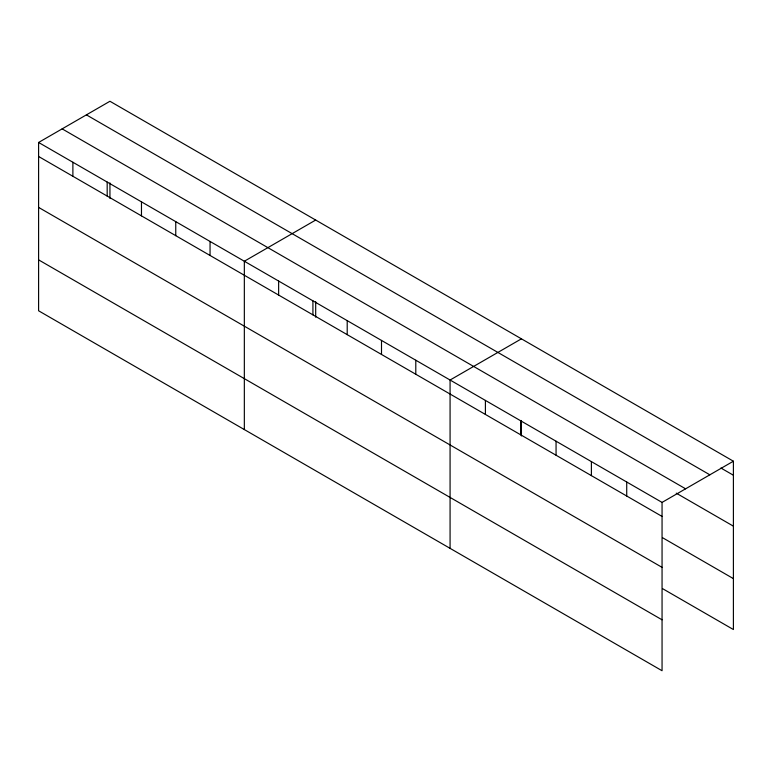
<?xml version="1.0" encoding="UTF-8"?>
<svg xmlns="http://www.w3.org/2000/svg" width="772" height="772" viewBox="0 0 772 772"><rect width="100%" height="100%" fill="white"/><g stroke="black" fill="none" stroke-linecap="round" stroke-linejoin="round"><path stroke-width="1.16" d="M38.6 142.463L662.058 502.408L662.058 670.733L38.6 310.788L38.6 142.463L109.942 101.267L733.4 461.212L733.4 629.537L662.743 588.746M315.69 220.049L244.338 261.245L244.338 429.57M521.428 338.831L450.076 380.027L450.076 548.352M662.058 502.408L733.4 461.212M720.932 468.035L733.4 475.234M86.406 114.864L709.854 474.809M62.146 128.866L685.594 488.811M676.253 493.163L733.4 526.157M38.6 156.484L662.058 516.429M662.743 537.823L733.4 578.624M38.6 207.398L662.058 567.352M38.6 259.865L662.058 619.81M626.719 482.008L626.719 496.029M591.391 461.617L591.391 475.639M556.062 441.217L556.062 455.239M521.428 420.47L521.428 435.968M520.733 420.817L520.733 434.839M485.405 400.427L485.405 414.448M415.79 360.225L415.79 374.246M381.503 340.433L381.503 354.454M347.207 320.631L347.207 334.652M315.69 301.688L315.69 317.186M312.921 300.839L312.921 314.86M278.634 281.037L278.634 295.058M210.052 241.443L210.052 255.464M175.755 221.651L175.755 235.672M141.469 201.849L141.469 215.87M109.942 182.906L109.942 198.404M107.183 182.057L107.183 196.078M72.886 162.255L72.886 176.277"/></g></svg>
